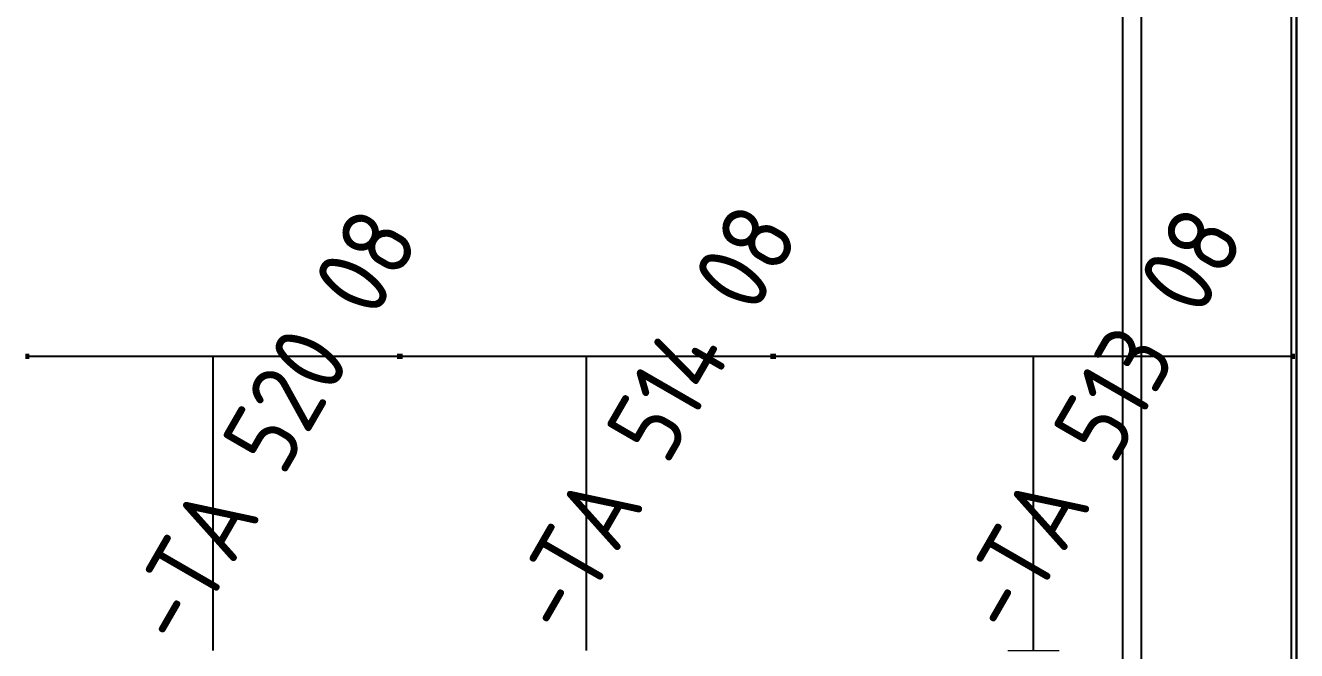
# Model space of a CAD drawing. Header units: millimetres. Extents: x 37984 to 70752, y 14140 to 37584.
# Drawn here: x 39543.7 to 39889.2, y 15519.6 to 15689.5 of the extents above; entities that cross this region are included whole.
import ezdxf
from ezdxf.enums import TextEntityAlignment as Align

# ---------------------------------------------------------------- set-up
doc = ezdxf.new("R2010")
doc.units = ezdxf.units.MM
doc.layers.add('! NO PLOT !', color=7, linetype='Continuous', true_color=0xff75dd, plot=False)
doc.layers.add('000-PI-Oprema', color=30, linetype='Continuous', lineweight=5)
doc.layers.add('000-PI-ORMAR', color=2, linetype='Continuous')
doc.layers.add('000-PI_TEXT', color=7, linetype='Continuous')
doc.styles.add('PI0', font='isocpeur.ttf', dxfattribs={"width": 0.9})

# ---------------------------------------------------------------- blocks, each defined once
blk = doc.blocks.new('6SL3220-3YE2X-0XXX')
at = {"layer": '000-PI-Oprema', "ltscale": 0.25}
blk.add_line((63.047165, 423.004754), (76.95266, 423.004754), dxfattribs=at)
blk = doc.blocks.new('SINAMICS_FSC_1mm')
at = {"layer": '! NO PLOT !', "lineweight": 70, "ltscale": 0.25}
for p, q in [((70185.12, 54503), (70186.12, 54503)), ((70326.12, 54503), (70327.12, 54503))]:
    blk.add_line(p, q, dxfattribs=at)
at = {"layer": '! NO PLOT !', "ltscale": 0.25}
blk.add_line((70186.12, 54503), (70326.12, 54503), dxfattribs=at)
at = {"layer": '000-PI-Oprema'}
blk.add_blockref('6SL3220-3YE2X-0XXX', (70186.12, 54000), dxfattribs=at)
at = {"layer": '! NO PLOT !', "ltscale": 0.25}
blk.add_line((70256.12, 54423), (70256.12, 54503), dxfattribs=at)
blk = doc.blocks.new('SINAMICS_FSB_1mm')
at = {"layer": '! NO PLOT !', "lineweight": 70, "ltscale": 0.25}
for p, q in [((70989.15, 54463.25), (70990.15, 54463.25)), ((71090.15, 54463.25), (71091.15, 54463.25))]:
    blk.add_line(p, q, dxfattribs=at)
at = {"layer": '! NO PLOT !', "ltscale": 0.25}
for p, q in [((70990.15, 54463.25), (71090.15, 54463.25)), ((71040.15, 54383.25), (71040.15, 54463.25))]:
    blk.add_line(p, q, dxfattribs=at)
blk = doc.blocks.new('poveznica montaznih ploca 2100mm')
at = {"layer": '! NO PLOT !'}
for p, q in [((59472.54, 55742.17), (59472.54, 53847.74)), ((59477.54, 55740.77), (59477.54, 53837.74))]:
    blk.add_line(p, q, dxfattribs=at)
blk = doc.blocks.new('800mm bez ploce')
at = {"layer": '000-PI-ORMAR'}
for p, q in [((47920.01, 47274.57), (47920.01, 45290.07)), ((47921.51, 47274.57), (47921.51, 45290.07)), ((47921.52, 45290.07), (47921.52, 47274.57))]:
    blk.add_line(p, q, dxfattribs=at)

msp = doc.modelspace()

# ---------------------------------------------------------------- block references
at = {"layer": '! NO PLOT !'}
msp.add_blockref('poveznica montaznih ploca 2100mm', (-19630.642, -39031.862), dxfattribs=at)
for p in [(-31445.479, -38863.629), (-31343.978, -38863.629)]:
    msp.add_blockref('SINAMICS_FSB_1mm', p)
at = {"layer": '000-PI-Oprema', "ltscale": 0.25}
msp.add_blockref('800mm bez ploce', (-8032.339, -30513.162), dxfattribs=at)

# ---------------------------------------------------------------- texts
at = {"layer": '000-PI_TEXT', "style": 'PI0', "width": 0.9}
for s, p in [('-TA 520 08', (39591.849, 15516.621)), ('-TA 514 08', (39696.172, 15519.621)), ('-TA 513 08', (39817.672, 15519.621))]:
    msp.add_text(s, height=20, rotation=60, dxfattribs=at).set_placement(p, align=Align.BOTTOM_LEFT)

# ---------------------------------------------------------------- next in the draw order: block references
at = {"layer": '000-PI-Oprema'}
msp.add_blockref('SINAMICS_FSC_1mm', (-30438.451, -38903.384), dxfattribs=at)

doc.saveas('drawing.dxf')
